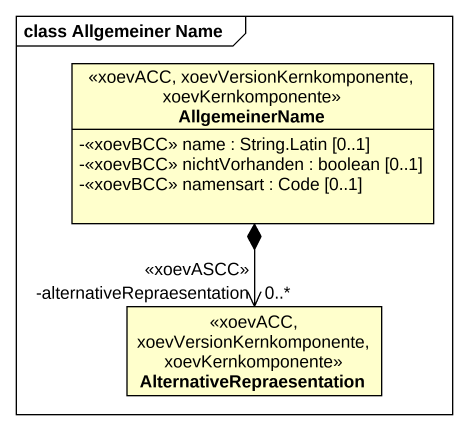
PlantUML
@startuml
mainframe class Allgemeiner Name
hide circle
hide empty members
skinparam classAttributeIconSize 0
class AllgemeinerName <<xoevACC, xoevVersionKernkomponente, xoevKernkomponente>> {
  -<<xoevBCC>> name : String.Latin [0..1]
  -<<xoevBCC>> nichtVorhanden : boolean [0..1]
  -<<xoevBCC>> namensart : Code [0..1]
}
class AlternativeRepraesentation <<xoevACC, xoevVersionKernkomponente, xoevKernkomponente>>
AllgemeinerName *--> "-alternativeRepraesentation\n0..*\n<<xoevASCC>>" AlternativeRepraesentation
@enduml
